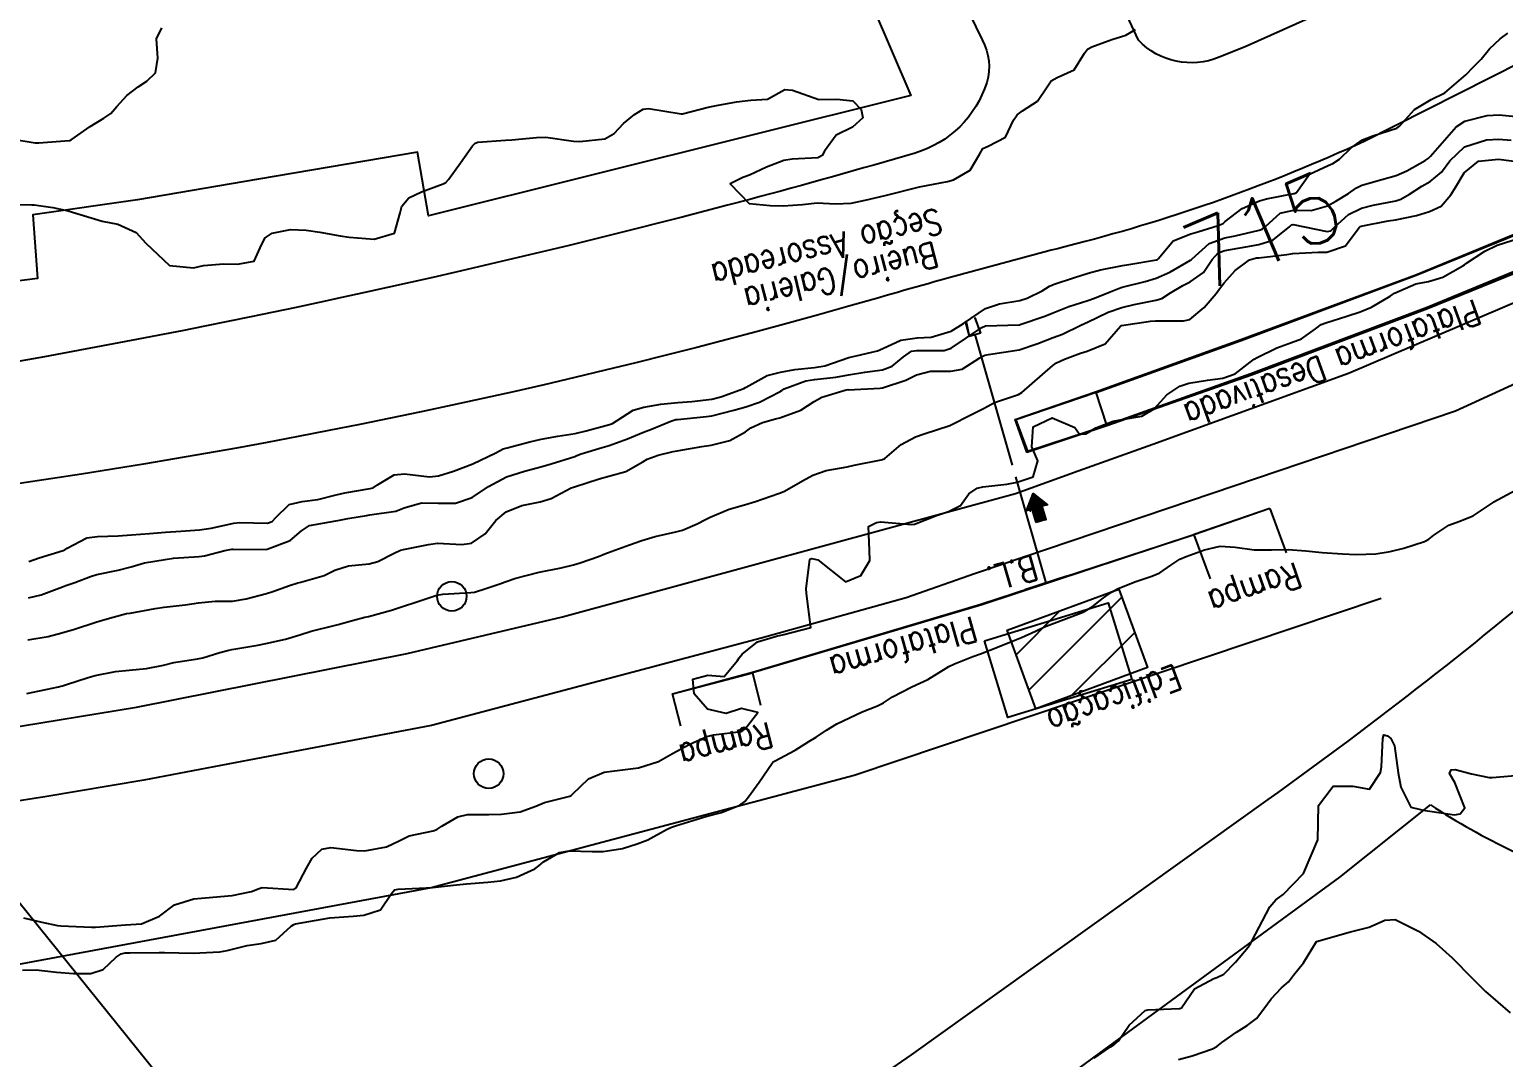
# Model space of a CAD drawing. Header units: metres. Extents: x 286371 to 293043, y 7462578 to 7466404.
# Drawn here: x 290929.4 to 291016, y 7463394.4 to 7463454.8 of the extents above; entities that cross this region are included whole.
import ezdxf
from ezdxf.enums import TextEntityAlignment as Align

# ---------------------------------------------------------------- set-up
doc = ezdxf.new("R2010")
doc.units = ezdxf.units.M
doc.header["$MEASUREMENT"] = 0
doc.linetypes.add('CONTINUO', pattern=[0])
doc.linetypes.add('TRACEJADO', pattern=[8.7, 8, -0.7])
doc.layers.get('0').update_dxf_attribs({"color": 255})
for name, color, linetype in [('B.L.', 45, 'CONTINUO'), ('BUEIRO', 151, 'Continuous'), ('Cotas', 45, 'Continuous'), ('Curvas de Nivel 1m', 11, 'Continuous'), ('Curvas de Nivel 5m', 15, 'Continuous'), ('Divisas', 45, 'Continuous'), ('EDIFICAÇÃO', 30, 'Continuous'), ('Edificações', 30, 'Continuous'), ('H_EDIFICAÇÃO', 30, 'Continuous'), ('Linha Férrea', 20, 'Continuous'), ('PLATAFORMA', 45, 'Continuous'), ('Postes', 20, 'Continuous'), ('RAMPA', 45, 'CONTINUO'), ('TEXTO', 45, 'Continuous'), ('Vias primárias', 230, 'Continuous')]:
    doc.layers.add(name, color=color, linetype=linetype)
doc.styles.add('ROMANS', font='romans', dxfattribs={"height": 0.2})
doc.styles.add('SIMPLEX', font='simplex', dxfattribs={"height": 0.2})
doc.styles.get("Standard").update_dxf_attribs({"font": 'txt.shx'})
doc.styles.add('Style-STANDARD', font='STANDARD.shx')

# ---------------------------------------------------------------- blocks, each defined once
blk = doc.blocks.new('1E71AAAD6DB34D9118CF5C')
at = {"color": 132, "linetype": 'CONTINUO', "flags": 128}
for points in [[(-2.493, 0.335), (2.952, 5.781)], [(-3.253, 2.403), (-0.658, 4.998)], [(0, 0), (3.713, 3.713)]]:
    blk.add_lwpolyline(points, dxfattribs=at)
blk = doc.blocks.new('SIMB_PONTO')
at = {"color": 0}
blk.add_point((0, 0), dxfattribs=at)
for tag in ['desc:', 'cota:', 'pto:']:
    blk.add_attdef(tag, (0, 0), '', height=1)

msp = doc.modelspace()

# ---------------------------------------------------------------- hatches: boundary and pattern name
at = {"layer": 'TEXTO'}
msp.add_hatch(color=256, dxfattribs=at).paths.add_polyline_path([(290988.512, 7463425.881), (290988.288, 7463426.661), (290987.958, 7463426.567), (290988.334, 7463427.576), (290989.187, 7463426.918), (290988.857, 7463426.824), (290989.08, 7463426.043)])

# ---------------------------------------------------------------- linework, layer by layer
at = {"layer": 'B.L.', "linetype": 'CONTINUO'}
msp.add_polyline3d([(290987.853, 7463421.94, 718.151), (290990.32, 7463422.731, 718.172)], dxfattribs=at)
at = {"layer": 'BUEIRO', "linetype": 'TRACEJADO', "flags": 128}
msp.add_lwpolyline([(290984.906, 7463436.925), (290989.087, 7463422.336)], dxfattribs=at)
at = {"layer": 'BUEIRO', "linetype": 'CONTINUO'}
for points in [[(290984.352, 7463437.686, 714.895), (290984.576, 7463436.828, 715.243), (290985.236, 7463437.023, 715.178), (290984.949, 7463437.853, 715.145)], [(290984.352, 7463437.686, 714.895), (290984.393, 7463437.674, 714.197), (290984.576, 7463436.828, 715.243)], [(290984.949, 7463437.853, 715.145), (290984.908, 7463437.875, 714.175), (290985.236, 7463437.023, 715.178)]]:
    msp.add_polyline3d(points, dxfattribs=at)
at = {"layer": 'Curvas de Nivel 1m', "flags": 128}
for points, elevation in [([(290928.257, 7463448.416), (290929.691, 7463448.19), (290929.899, 7463448.183), (290931.693, 7463448.323), (290931.729, 7463448.329), (290931.809, 7463448.363), (290932.916, 7463449.136), (290933.714, 7463449.634), (290934.137, 7463449.909), (290934.487, 7463450.323), (290935.076, 7463450.972), (290935.742, 7463451.477), (290936.24, 7463451.803), (290936.76, 7463452.289), (290936.899, 7463453.155), (290936.827, 7463454.289), (290937.138, 7463454.94)], 712), ([(290927.636, 7463444.581), (290929.487, 7463444.546), (290929.636, 7463444.533), (290930.717, 7463444.378), (290931.631, 7463444.187), (290931.886, 7463444.105), (290933.623, 7463443.577), (290934.537, 7463443.404), (290935.613, 7463442.911), (290936.197, 7463442.296), (290937.585, 7463440.984), (290938.988, 7463440.848), (290939.585, 7463440.973), (290940.749, 7463441.065), (290941.587, 7463441.055), (290942.554, 7463441.236), (290942.988, 7463442.194), (290943.201, 7463442.6), (290943.614, 7463442.876), (290944.701, 7463443.085), (290945.617, 7463443.047), (290946.414, 7463442.937), (290947.613, 7463442.718), (290948.138, 7463442.64), (290949.611, 7463442.523), (290950.799, 7463442.884), (290951.144, 7463444.062), (290951.231, 7463444.47), (290951.648, 7463444.955), (290952.388, 7463445.308), (290953.66, 7463445.773), (290953.827, 7463445.857), (290953.984, 7463446.02), (290954.679, 7463447.009), (290955.391, 7463447.999), (290955.537, 7463448.156), (290955.697, 7463448.219), (290957.333, 7463448.337), (290957.7, 7463448.357), (290959.145, 7463448.501), (290959.703, 7463448.518), (290961.321, 7463448.289), (290961.699, 7463448.254), (290963.163, 7463448.422), (290963.707, 7463448.737), (290964.271, 7463449.311), (290964.913, 7463449.857), (290965.415, 7463450.163), (290965.729, 7463450.198), (290967.65, 7463449.89), (290967.725, 7463449.896), (290969.243, 7463450.28), (290969.733, 7463450.371), (290970.907, 7463450.596), (290971.738, 7463450.691), (290972.726, 7463450.752), (290973.748, 7463451.321), (290974.193, 7463451.273), (290975.74, 7463450.735), (290976.809, 7463450.742), (290977.739, 7463450.648), (290978.222, 7463450.145), (290978.329, 7463449.652), (290977.716, 7463449.106), (290976.762, 7463448.625), (290976.082, 7463447.689), (290975.945, 7463447.434), (290975.688, 7463447.308), (290974.183, 7463447.221), (290973.685, 7463447.142), (290972.661, 7463446.758), (290971.672, 7463446.291), (290971.282, 7463446.149), (290970.526, 7463445.772), (290971.647, 7463444.622), (290972.877, 7463444.498), (290973.639, 7463444.485), (290974.785, 7463444.563), (290975.643, 7463444.649), (290976.725, 7463444.595), (290977.639, 7463444.634), (290978.476, 7463444.817), (290979.646, 7463445.086), (290981.654, 7463445.594), (290983.311, 7463445.918), (290983.661, 7463446.012), (290984.644, 7463446.575), (290985.201, 7463447.542), (290985.386, 7463447.842), (290985.691, 7463447.989), (290986.711, 7463448.508), (290987.188, 7463449.512), (290987.39, 7463449.838), (290987.723, 7463450.069), (290988.594, 7463450.629), (290989.168, 7463451.483), (290989.406, 7463451.824), (290989.752, 7463452.032), (290990.743, 7463452.476), (290991.351, 7463453.451), (290991.534, 7463453.693), (290991.782, 7463453.833), (290992.957, 7463454.261), (290993.79, 7463454.507), (290994.35, 7463454.852)], 713), ([(290929.322, 7463423.584), (290929.912, 7463423.799), (290931.332, 7463424.221), (290931.432, 7463424.264), (290931.576, 7463424.361), (290932.72, 7463424.967), (290933.345, 7463425.041), (290934.572, 7463425.09), (290935.347, 7463425.15), (290936.415, 7463425.221), (290937.349, 7463425.301), (290938.249, 7463425.358), (290939.348, 7463425.438), (290940.039, 7463425.546), (290941.356, 7463425.834), (290941.701, 7463425.865), (290943.349, 7463425.839), (290943.608, 7463425.923), (290943.834, 7463426.177), (290944.605, 7463426.93), (290945.373, 7463427.112), (290946.299, 7463427.217), (290947.375, 7463427.499), (290947.879, 7463427.615), (290949.381, 7463427.869), (290949.554, 7463427.919), (290949.804, 7463428.088), (290950.793, 7463428.673), (290951.394, 7463428.731), (290952.868, 7463428.566), (290953.393, 7463428.61), (290954.271, 7463428.891), (290955.404, 7463429.318), (290956.76, 7463429.974), (290957.191, 7463430.194), (290957.419, 7463430.265), (290958.763, 7463430.605), (290959.427, 7463430.767), (290960.398, 7463430.952), (290961.432, 7463431.11), (290962.078, 7463431.251), (290963.44, 7463431.631), (290963.619, 7463431.694), (290963.896, 7463431.868), (290964.84, 7463432.467), (290965.456, 7463432.655), (290966.467, 7463432.821), (290967.461, 7463432.916), (290968.286, 7463432.978), (290969.464, 7463433.127), (290969.99, 7463433.253), (290971.334, 7463433.757), (290971.428, 7463433.801), (290971.475, 7463433.833), (290972.716, 7463434.505), (290973.489, 7463434.715), (290974.335, 7463434.869), (290975.493, 7463434.985), (290976.099, 7463435.081), (290977.503, 7463435.565), (290977.582, 7463435.584), (290977.947, 7463435.658), (290979.19, 7463435.958), (290979.511, 7463436.097), (290980.556, 7463436.582), (290981.521, 7463436.724), (290982.344, 7463436.77), (290983.527, 7463437.109), (290984.248, 7463437.56), (290985.548, 7463438.452), (290986.355, 7463438.719), (290987.555, 7463438.921), (290987.997, 7463439.058), (290988.867, 7463439.485), (290989.292, 7463439.755), (290989.57, 7463439.885), (290990.771, 7463440.262), (290991.58, 7463440.52), (290992.291, 7463440.726), (290993.587, 7463440.966), (290993.972, 7463441.025), (290995.593, 7463441.315), (290995.645, 7463441.332), (290995.699, 7463441.383), (290996.56, 7463442.42), (290997.616, 7463442.841), (290998.008, 7463442.959), (290999.211, 7463443.331), (290999.513, 7463443.439), (290999.628, 7463443.559), (291000.621, 7463444.328), (291001.646, 7463444.769), (291002.048, 7463444.889), (291003.653, 7463445.199), (291003.707, 7463445.21), (291003.818, 7463445.262), (291004.579, 7463446.343), (291005.678, 7463446.845), (291005.947, 7463446.963), (291006.346, 7463447.225), (291007.025, 7463447.883), (291007.701, 7463448.365), (291008.301, 7463448.6), (291009.712, 7463449.055), (291009.788, 7463449.098), (291009.867, 7463449.172), (291010.742, 7463450.146), (291011.738, 7463450.725), (291012.533, 7463451.129), (291013.76, 7463452.185), (291014.224, 7463452.641), (291014.667, 7463453.091), (291015.166, 7463453.701), (291015.792, 7463454.288), (291016.241, 7463454.624)], 714), ([(290929.246, 7463418.988), (290930.444, 7463419.183), (290931.254, 7463419.383), (290932.004, 7463419.608), (290933.259, 7463420.014), (290933.504, 7463420.087), (290934.278, 7463420.319), (290935.059, 7463420.517), (290935.269, 7463420.555), (290936.743, 7463420.814), (290937.273, 7463420.889), (290938.498, 7463421.034), (290939.278, 7463421.161), (290940.268, 7463421.241), (290941.28, 7463421.259), (290942.096, 7463421.388), (290943.287, 7463421.701), (290943.65, 7463421.817), (290944.637, 7463422.164), (290945.131, 7463422.323), (290945.297, 7463422.368), (290946.673, 7463422.764), (290947.308, 7463423.071), (290948.092, 7463423.333), (290949.314, 7463423.441), (290949.823, 7463423.58), (290950.78, 7463424.073), (290951.151, 7463424.242), (290951.327, 7463424.284), (290952.796, 7463424.578), (290953.333, 7463424.652), (290954.762, 7463424.583), (290955.334, 7463424.654), (290956.129, 7463425.206), (290956.758, 7463425.983), (290957.362, 7463426.503), (290958.281, 7463426.87), (290959.371, 7463427.095), (290960.013, 7463427.286), (290961.194, 7463427.907), (290961.331, 7463427.959), (290961.385, 7463427.973), (290962.831, 7463428.444), (290963.395, 7463428.594), (290964.391, 7463428.868), (290965.408, 7463429.444), (290965.652, 7463429.599), (290966.299, 7463429.831), (290967.188, 7463430.047), (290967.418, 7463430.092), (290968.875, 7463430.34), (290969.424, 7463430.418), (290970.509, 7463430.687), (290971.436, 7463431.206), (290971.754, 7463431.435), (290972.428, 7463431.74), (290973.206, 7463431.97), (290973.449, 7463432.03), (290974.68, 7463432.481), (290975.463, 7463432.986), (290975.915, 7463433.24), (290977.354, 7463433.666), (290977.459, 7463433.68), (290977.474, 7463433.679), (290979.343, 7463433.77), (290979.476, 7463433.787), (290980.862, 7463434.235), (290981.488, 7463434.546), (290982.316, 7463434.768), (290983.492, 7463434.76), (290984.175, 7463434.883), (290985.214, 7463435.549), (290985.506, 7463435.702), (290985.71, 7463435.743), (290987.512, 7463436.026), (290988.609, 7463436.397), (290989.523, 7463436.736), (290990.055, 7463436.938), (290991.1, 7463437.451), (290991.393, 7463437.589), (290991.537, 7463437.65), (290992.745, 7463438.227), (290993.55, 7463438.508), (290994.276, 7463438.681), (290995.557, 7463438.94), (290995.893, 7463439.045), (290996.42, 7463439.372), (290997.131, 7463439.801), (290997.574, 7463440.014), (290998.359, 7463440.567), (290998.856, 7463441.336), (290999.209, 7463441.721), (290999.602, 7463441.862), (291000.833, 7463442.079), (291001.608, 7463442.206), (291002.433, 7463442.46), (291003.425, 7463443.267), (291003.53, 7463443.361), (291003.626, 7463443.375), (291004.295, 7463443.254), (291005.62, 7463442.977), (291005.831, 7463443.021), (291006.042, 7463443.228), (291006.88, 7463443.971), (291007.641, 7463444.35), (291008.315, 7463444.523), (291009.648, 7463444.771), (291009.955, 7463444.865), (291010.461, 7463445.162), (291011.182, 7463445.631), (291011.665, 7463445.905), (291012.347, 7463446.461), (291012.831, 7463447.127), (291013.697, 7463447.952), (291014.981, 7463448.367), (291015.704, 7463448.406), (291016.426, 7463448.341)], 716), ([(290929.196, 7463415.834), (290931.054, 7463416.22), (290931.202, 7463416.253), (290931.289, 7463416.277), (290931.524, 7463416.36), (290932.793, 7463416.758), (290933.212, 7463416.874), (290934.411, 7463417.122), (290935.217, 7463417.198), (290936.223, 7463417.285), (290937.222, 7463417.498), (290937.845, 7463417.645), (290939.228, 7463417.861), (290939.545, 7463417.924), (290940.539, 7463418.225), (290941.078, 7463418.375), (290941.237, 7463418.407), (290942.772, 7463418.661), (290943.243, 7463418.755), (290944.391, 7463419.023), (290945.251, 7463419.277), (290945.916, 7463419.482), (290947.26, 7463419.829), (290947.499, 7463419.883), (290948.336, 7463420.108), (290949.06, 7463420.305), (290949.268, 7463420.357), (290950.619, 7463420.729), (290951.277, 7463420.936), (290952.113, 7463421.221), (290953.288, 7463421.605), (290953.647, 7463421.67), (290955.29, 7463421.757), (290955.504, 7463421.788), (290956.173, 7463421.991), (290957.002, 7463422.276), (290957.3, 7463422.384), (290957.941, 7463422.599), (290959.309, 7463422.956), (290960.604, 7463423.209), (290961.316, 7463423.381), (290961.709, 7463423.508), (290962.801, 7463423.882), (290963.173, 7463424.03), (290963.327, 7463424.088), (290964.623, 7463424.567), (290965.339, 7463424.82), (290966.118, 7463425.057), (290967.347, 7463425.325), (290967.732, 7463425.425), (290968.599, 7463425.796), (290969.09, 7463426.056), (290969.36, 7463426.19), (290970.483, 7463426.652), (290971.371, 7463426.917), (290972.017, 7463427.103), (290973.382, 7463427.583), (290973.486, 7463427.62), (290973.723, 7463427.719), (290974.775, 7463428.322), (290975.399, 7463428.661), (290976.166, 7463428.92), (290977.406, 7463429.148), (290977.827, 7463429.239), (290979.413, 7463429.552), (290979.48, 7463429.567), (290979.613, 7463429.631), (290980.586, 7463430.457), (290981.434, 7463430.904), (290981.94, 7463431.093), (290983.444, 7463431.574), (290984.763, 7463432.246), (290985.46, 7463432.601), (290986.076, 7463432.924), (290987.472, 7463433.393), (290987.683, 7463433.51), (290989.498, 7463435.103), (290989.719, 7463435.253), (290990.182, 7463435.464), (290991.127, 7463435.833), (290991.512, 7463435.941), (290992.568, 7463436.379), (290993.466, 7463437.415), (290993.505, 7463437.445), (290993.535, 7463437.453), (290995.229, 7463437.699), (290995.539, 7463437.718), (290997.184, 7463437.715), (290997.541, 7463437.804), (290998.391, 7463438.502), (290999.094, 7463439.331), (290999.3, 7463439.597), (290999.574, 7463439.961), (291000.216, 7463440.684), (291001.048, 7463441.303), (291001.475, 7463441.417), (291001.596, 7463441.431), (291003.25, 7463441.619), (291003.6, 7463441.683), (291005.081, 7463441.763), (291005.602, 7463441.76), (291006.692, 7463442.134), (291007.506, 7463443.206), (291007.562, 7463443.268), (291007.625, 7463443.295), (291009.21, 7463443.601), (291009.631, 7463443.662), (291010.874, 7463443.917), (291011.639, 7463444.154), (291012.312, 7463444.467), (291012.883, 7463445.126), (291013.178, 7463445.604), (291013.674, 7463446.426), (291014.511, 7463447.098), (291015.686, 7463447.226), (291017.055, 7463447.054)], 717), ([(290928.998, 7463402.647), (290930.081, 7463402.388), (290930.991, 7463402.194), (290931.196, 7463402.166), (290932.99, 7463402.086), (290933.23, 7463402.101), (290934.993, 7463402.239), (290935.93, 7463402.296), (290937.001, 7463402.733), (290937.867, 7463403.405), (290939.017, 7463403.76), (290939.453, 7463403.802), (290941.02, 7463403.936), (290941.267, 7463403.964), (290942.403, 7463404.194), (290942.85, 7463404.364), (290943.028, 7463404.429), (290944.881, 7463404.301), (290945.028, 7463404.41), (290945.624, 7463405.567), (290945.963, 7463406.141), (290946.526, 7463406.669), (290947.064, 7463406.784), (290948.562, 7463406.602), (290949.061, 7463406.577), (290950.336, 7463406.805), (290951.071, 7463407.172), (290951.667, 7463407.464), (290953.08, 7463407.753), (290953.285, 7463407.828), (290953.593, 7463408.027), (290954.532, 7463408.574), (290955.095, 7463408.724), (290956.357, 7463408.724), (290957.095, 7463408.733), (290958.181, 7463408.875), (290959.103, 7463409.198), (290959.63, 7463409.413), (290961.112, 7463409.796), (290961.195, 7463409.831), (290961.27, 7463409.912), (290962.207, 7463410.819), (290963.134, 7463411.196), (290963.74, 7463411.271), (290965.138, 7463411.455), (290966.311, 7463411.831), (290967.151, 7463412.296), (290968.124, 7463412.835), (290969.167, 7463413.292), (290969.556, 7463413.39), (290971.172, 7463413.594), (290971.283, 7463413.642), (290971.421, 7463413.751), (290972.153, 7463414.704), (290971.192, 7463414.946), (290970.306, 7463414.649), (290969.191, 7463414.912), (290968.408, 7463415.796), (290968.343, 7463416.672), (290969.221, 7463416.902), (290970.173, 7463416.817), (290970.971, 7463417.758), (290971.069, 7463417.924), (290971.24, 7463418.142), (290972.131, 7463418.862), (290973.256, 7463419.185), (290973.683, 7463419.293), (290975.264, 7463419.694), (290975.019, 7463421.699), (290975.008, 7463421.989), (290975.217, 7463423.696), (290975.28, 7463423.74), (290975.325, 7463423.75), (290975.686, 7463423.689), (290977.305, 7463422.381), (290978.21, 7463422.752), (290978.74, 7463423.643), (290978.72, 7463424.257), (290978.667, 7463425.645), (290979.123, 7463425.873), (290979.358, 7463425.909), (290981.199, 7463425.764), (290981.357, 7463425.778), (290982.666, 7463426.284), (290983.368, 7463426.515), (290984.073, 7463426.864), (290984.551, 7463427.557), (290985.054, 7463427.885), (290985.39, 7463427.962), (290986.791, 7463428.125), (290987.395, 7463428.24), (290988.335, 7463428.566), (290988.618, 7463429.496), (290988.257, 7463430.328), (290988.337, 7463431.497), (290989.452, 7463432.031), (290990.788, 7463431.454), (290991.054, 7463431.067), (290991.439, 7463431.079), (290991.666, 7463431.216), (290992.026, 7463431.436), (290993.04, 7463431.831), (290993.451, 7463431.906), (290994.725, 7463432.125), (290995.461, 7463432.548), (290995.853, 7463432.993), (290996.199, 7463433.374), (290996.96, 7463433.884), (290997.485, 7463434.067), (290998.589, 7463434.237), (290999.489, 7463434.353), (291000.206, 7463434.601), (291001.103, 7463435.3), (291001.333, 7463435.47), (291001.508, 7463435.569), (291002.658, 7463436.137), (291003.522, 7463436.459), (291004.109, 7463436.672), (291004.924, 7463437.244), (291005.272, 7463437.504), (291005.54, 7463437.615), (291006.767, 7463437.995), (291007.55, 7463438.256), (291008.218, 7463438.53), (291009.317, 7463439.178), (291009.463, 7463439.278), (291009.567, 7463439.349), (291010.831, 7463439.899), (291011.577, 7463440.034), (291012.418, 7463440.295), (291013.592, 7463440.965), (291013.682, 7463441.024), (291013.808, 7463441.111), (291014.883, 7463441.817), (291015.61, 7463442.175), (291017.276, 7463442.708)], 718), ([(290928.951, 7463399.564), (290929.75, 7463399.595), (290930.95, 7463399.448), (290931.93, 7463399.379), (290932.949, 7463399.371), (290933.686, 7463399.601), (290934.449, 7463400.322), (290934.75, 7463400.535), (290934.968, 7463400.58), (290935.243, 7463400.584), (290936.969, 7463400.596), (290937.291, 7463400.6), (290938.969, 7463400.568), (290940.548, 7463400.644), (290940.972, 7463400.724), (290942.153, 7463401.021), (290942.978, 7463401.125), (290943.83, 7463401.323), (290944.731, 7463402.158), (290944.895, 7463402.256), (290944.996, 7463402.281), (290946.558, 7463402.574), (290947.002, 7463402.639), (290948.367, 7463402.74), (290949.004, 7463402.79), (290949.973, 7463403.117), (290950.635, 7463404.07), (290950.813, 7463404.282), (290951.028, 7463404.336), (290952.673, 7463404.396), (290953.03, 7463404.424), (290954.457, 7463404.589), (290955.034, 7463404.638), (290956.291, 7463404.73), (290957.037, 7463404.811), (290957.97, 7463405.03), (290959.048, 7463405.523), (290959.292, 7463405.699), (290959.561, 7463405.937), (290960.5, 7463406.485), (290961.064, 7463406.588), (290962.419, 7463406.539), (290963.064, 7463406.54), (290964.214, 7463406.72), (290965.071, 7463406.982), (290965.687, 7463407.23), (290966.793, 7463407.829), (290967.086, 7463407.967), (290967.316, 7463408.048), (290969.096, 7463408.592), (290970.028, 7463408.838), (290971.104, 7463409.264), (290971.389, 7463409.47), (290971.616, 7463409.747), (290972.242, 7463410.618), (290972.994, 7463411.727), (290973.065, 7463411.806), (290973.146, 7463411.853), (290974.362, 7463412.5), (290975.164, 7463412.998), (290975.593, 7463413.26), (290976.186, 7463413.679), (290976.809, 7463414.041), (290977.182, 7463414.216), (290978.281, 7463414.738), (290979.196, 7463415.092), (290979.548, 7463415.278), (290980.071, 7463415.621), (290981.213, 7463416.211), (290982.153, 7463416.653), (290983.229, 7463417.312), (290983.393, 7463417.41), (290983.716, 7463417.567), (290984.793, 7463417.999), (290985.243, 7463418.159), (290986.235, 7463418.539), (290987.253, 7463418.961), (290987.645, 7463419.12), (290988.474, 7463419.496), (290989.013, 7463419.743), (290989.269, 7463419.846), (290990.451, 7463420.286), (290991.277, 7463420.612), (290991.804, 7463420.926), (290992.472, 7463421.437), (290992.94, 7463421.78), (290993.295, 7463421.974), (290994.324, 7463422.379), (290995.311, 7463422.711), (290995.779, 7463422.914), (290996.435, 7463423.368), (290996.968, 7463423.713), (290997.324, 7463423.872), (290998.401, 7463424.27), (290999.337, 7463424.484), (291000.219, 7463424.429), (291001.329, 7463424.276), (291002.339, 7463424.269), (291003.329, 7463424.284), (291004.359, 7463424.218), (291005.327, 7463424.119), (291006.514, 7463424.029), (291007.326, 7463424), (291008.474, 7463424.04), (291009.329, 7463424.167), (291010.125, 7463424.37), (291011.338, 7463424.766), (291011.588, 7463424.893), (291011.882, 7463425.136), (291012.763, 7463425.713), (291013.356, 7463425.937), (291014.202, 7463426.261), (291015.374, 7463427.053), (291015.39, 7463427.068), (291015.416, 7463427.084), (291016.682, 7463427.767)], 719), ([(290996.878, 7463394.325), (290997.692, 7463394.542), (290998.888, 7463394.948), (290999.13, 7463395.091), (290999.435, 7463395.326), (291000.287, 7463395.93), (291000.909, 7463396.325), (291001.475, 7463396.737), (291001.891, 7463397.29), (291002.328, 7463397.889), (291002.943, 7463398.526), (291003.337, 7463398.88), (291003.647, 7463399.264), (291004.219, 7463400.002), (291004.984, 7463401.244), (291006.993, 7463401.82), (291008.097, 7463402.088), (291009.004, 7463402.499), (291009.618, 7463402.552), (291010.995, 7463401.853), (291012.019, 7463401.129), (291012.968, 7463400.296), (291014.131, 7463399.097), (291014.932, 7463398.314), (291016.372, 7463397.063)], 721)]:
    msp.add_lwpolyline(points, dxfattribs=dict(at, elevation=elevation))
at = {"layer": 'Curvas de Nivel 5m', "flags": 128}
for points, elevation in [([(290929.29, 7463421.439), (290930.045, 7463421.631), (290931.3, 7463422.095), (290931.493, 7463422.168), (290932.021, 7463422.354), (290932.948, 7463422.702), (290933.311, 7463422.824), (290934.561, 7463423.07), (290935.319, 7463423.268), (290936.109, 7463423.501), (290937.323, 7463423.706), (290937.821, 7463423.77), (290939.318, 7463423.871), (290939.648, 7463423.911), (290940.831, 7463424.222), (290941.237, 7463424.305), (290941.326, 7463424.313), (290943.217, 7463424.295), (290943.326, 7463424.304), (290944.681, 7463424.817), (290945.342, 7463425.379), (290945.803, 7463425.692), (290947.352, 7463425.97), (290947.481, 7463425.994), (290948.068, 7463426.114), (290949.16, 7463426.294), (290949.357, 7463426.319), (290950.883, 7463426.549), (290951.364, 7463426.73), (290952.386, 7463427.032), (290953.369, 7463427.001), (290954.387, 7463427.001), (290955.374, 7463427.346), (290956.324, 7463427.986), (290957.393, 7463428.566), (290958.45, 7463428.897), (290959.402, 7463429.145), (290960.007, 7463429.323), (290961.412, 7463429.76), (290961.515, 7463429.801), (290961.78, 7463429.899), (290963.013, 7463430.287), (290963.422, 7463430.407), (290964.504, 7463430.783), (290965.434, 7463431.174), (290965.909, 7463431.365), (290967.038, 7463431.821), (290967.341, 7463431.921), (290967.446, 7463431.933), (290969.143, 7463432.094), (290969.449, 7463432.143), (290970.752, 7463432.468), (290971.458, 7463432.661), (290972.261, 7463432.944), (290973.472, 7463433.581), (290973.56, 7463433.636), (290973.715, 7463433.721), (290974.984, 7463434.2), (290975.483, 7463434.278), (290976.743, 7463434.418), (290977.487, 7463434.555), (290978.438, 7463434.702), (290979.492, 7463434.853), (290980.054, 7463435.068), (290980.714, 7463435.616), (290981.184, 7463435.935), (290981.51, 7463435.99), (290983.101, 7463435.989), (290983.512, 7463436.114), (290985.324, 7463437.332), (290985.532, 7463437.428), (290987.515, 7463437.486), (290987.534, 7463437.49), (290987.574, 7463437.504), (290989.024, 7463438), (290989.545, 7463438.211), (290990.445, 7463438.567), (290991.556, 7463438.909), (290991.949, 7463439.047), (290992.866, 7463439.425), (290993.355, 7463439.63), (290993.568, 7463439.698), (290994.931, 7463440.037), (290995.577, 7463440.227), (290996.375, 7463440.58), (290997.593, 7463441.286), (290997.631, 7463441.317), (290997.662, 7463441.353), (290998.68, 7463442.266), (290999.613, 7463442.607), (291000.207, 7463442.723), (291001.62, 7463443.046), (291001.802, 7463443.111), (291002.011, 7463443.289), (291002.865, 7463444.047), (291003.638, 7463444.223), (291004.676, 7463444.211), (291005.643, 7463444.473), (291006.121, 7463444.753), (291006.875, 7463445.216), (291007.337, 7463445.531), (291007.661, 7463445.694), (291008.828, 7463446.026), (291009.67, 7463446.256), (291010.304, 7463446.535), (291011.386, 7463447.149), (291011.564, 7463447.268), (291011.688, 7463447.398), (291013.209, 7463449.115), (291013.719, 7463449.459), (291015.024, 7463449.785), (291015.725, 7463449.831), (291017.094, 7463449.683)], 715), ([(290991.917, 7463394.4), (290992.889, 7463395.063), (290993.104, 7463395.208), (290993.35, 7463395.418), (290993.974, 7463396.342), (290994.921, 7463397.202), (290995.081, 7463397.232), (290996.923, 7463397.315), (290996.968, 7463397.319), (290997.063, 7463397.362), (290997.823, 7463398.469), (290998.95, 7463399.068), (290999.144, 7463399.138), (290999.555, 7463399.325), (291000.235, 7463400.046), (291000.978, 7463400.923), (291001.13, 7463401.154), (291001.219, 7463401.301), (291001.825, 7463402.468), (291002.246, 7463403.286), (291002.604, 7463403.697), (291003.025, 7463404.006), (291004.234, 7463405.251), (291005.074, 7463407.234), (291005.104, 7463409.234), (291005.972, 7463410.371), (291007.122, 7463410.371), (291008.101, 7463410.208), (291008.754, 7463411.18), (291008.809, 7463411.51), (291008.894, 7463413.178), (291008.953, 7463413.392), (291009.166, 7463413.337), (291009.369, 7463413.171), (291009.57, 7463412.756), (291009.785, 7463411.165), (291009.955, 7463410.329), (291010.533, 7463409.153), (291011.102, 7463409.004), (291011.266, 7463408.978), (291013.098, 7463408.697), (291013.445, 7463408.763), (291013.708, 7463409.105), (291013.126, 7463410.595), (291012.809, 7463411.119), (291012.911, 7463411.345), (291013.138, 7463411.351), (291014.097, 7463411.1), (291015.131, 7463410.881), (291015.325, 7463410.888), (291017.134, 7463411.054)], 720)]:
    msp.add_lwpolyline(points, dxfattribs=dict(at, elevation=elevation))
at = {"layer": 'Divisas'}
msp.add_lwpolyline([(291008.792, 7463421.414), (290977.812, 7463411), (290952.953, 7463404.405), (290926.478, 7463399.486), (290897.182, 7463395.532), (290881.957, 7463394.804), (290854.758, 7463394.936), (290838.872, 7463395.344), (290829.341, 7463396.209), (290806.878, 7463399.072), (290792.648, 7463401.486), (290769.585, 7463405.947), (290754.691, 7463408.754), (290736.153, 7463412.421), (290732.754, 7463414.085), (290727.348, 7463405.616)], dxfattribs=at)
at = {"layer": 'EDIFICAÇÃO', "linetype": 'CONTINUO'}
msp.add_polyline3d([(290988.505, 7463414.931, 719.441), (290986.808, 7463419.547, 718.629), (290993.369, 7463421.96, 718.775), (290995.066, 7463417.344, 718.775)], close=True, dxfattribs=at)
at = {"layer": 'Edificações'}
msp.add_lwpolyline([(290926.533, 7463490.393), (290930.291, 7463478.199), (290934.61, 7463479.53), (290936.624, 7463480.151), (290937.446, 7463480.407), (290938.116, 7463476.608), (290939.102, 7463469.444), (290947.475, 7463473.426), (290949.129, 7463463.916), (290958.565, 7463468.047), (290955.925, 7463474.078), (290968.445, 7463480.49), (290971.02, 7463474.662), (290973.221, 7463475.583), (290979.122, 7463462.718), (290976.607, 7463461.564), (290981.147, 7463450.968), (290952.797, 7463443.888), (290952.159, 7463447.633), (290942.821, 7463446.041), (290935.696, 7463444.827), (290929.555, 7463443.953), (290929.814, 7463440.21), (290923.677, 7463439.435)], dxfattribs=at)
msp.add_lwpolyline([(290985.473, 7463418.92), (290992.751, 7463421.15), (290994.133, 7463416.639), (290986.855, 7463414.409)], close=True, dxfattribs=at)
at = {"layer": 'Linha Férrea'}
for points in [[(290919.842, 7463412.441), (290935.648, 7463415.014), (290951.543, 7463418.171), (290960.678, 7463420.334), (290987.302, 7463427.574), (290990.984, 7463428.904), (290995.365, 7463430.486), (291006.87, 7463434.64), (291028.827, 7463444.006), (291036.196, 7463447.394), (291049.924, 7463454.063), (291089.874, 7463476.256), (291098.31, 7463480.942), (291105.48, 7463484.925), (291128.205, 7463497.81), (291144.945, 7463508.083), (291149.481, 7463510.645), (291163.129, 7463517.691), (291192.727, 7463534.328)], [(291187.122, 7463526.668), (291150.241, 7463506.394), (291099.437, 7463476.925), (291079.623, 7463465.691), (291075.507, 7463463.285), (291067.956, 7463459.247), (291049.651, 7463449.503), (291038.516, 7463444.032), (291029.243, 7463439.782), (291021.601, 7463436.279), (291018.841, 7463435.014), (291013.164, 7463432.411), (290996.245, 7463426.695), (290984.891, 7463422.859), (290980.875, 7463421.454), (290972.358, 7463419.072), (290964.755, 7463417.058), (290952.974, 7463413.938), (290942.248, 7463411.911), (290936.073, 7463410.73), (290930.251, 7463409.756), (290925.737, 7463409.044)]]:
    msp.add_lwpolyline(points, dxfattribs=at)
at = {"layer": 'PLATAFORMA', "linetype": 'CONTINUO'}
for points in [[(290987.276, 7463431.927, 717.137), (290992.007, 7463433.561, 717.191), (291000.536, 7463436.628, 717.286), (291010.837, 7463440.436, 717.403), (291017.239, 7463443.073, 717.51), (291021.982, 7463444.972, 717.654)], [(290987.974, 7463430.012, 717.773), (290992.674, 7463431.577, 717.886), (291001.166, 7463434.553, 717.985), (291011.515, 7463438.448, 718.106), (291018.069, 7463441.112, 718.182), (291022.747, 7463443.084, 718.108)], [(290992.038, 7463433.512, 718.522), (290987.317, 7463431.9, 717.887), (290988.016, 7463430.065, 717.976), (290992.666, 7463431.59, 718.63)], [(290988.016, 7463430.065, 717.976), (290987.974, 7463430.012, 717.773), (290987.276, 7463431.927, 717.137), (290987.317, 7463431.9, 717.887)], [(290971.839, 7463417.086, 718.033), (290985.269, 7463421.065, 718.18), (290997.8, 7463425.174, 718.303)], [(290997.783, 7463425.15, 718.598), (290985.329, 7463421.033, 718.56), (290971.84, 7463417.045, 718.382)]]:
    msp.add_polyline3d(points, dxfattribs=at)
msp.add_polyline3d([(290992.666, 7463431.59, 718.63), (290992.038, 7463433.512, 718.522), (291000.561, 7463436.564, 718.617), (291010.848, 7463440.409, 718.798), (291017.36, 7463443.046, 718.904), (291018.035, 7463441.209, 718.935), (291011.489, 7463438.51, 718.859), (291001.14, 7463434.606, 718.728)], close=True, dxfattribs=at)
at = {"layer": 'Postes'}
for centre in [(290954.174, 7463421.538), (290956.343, 7463411.113)]:
    msp.add_circle(centre, 0.866, dxfattribs=at)
at = {"layer": 'RAMPA', "linetype": 'CONTINUO'}
for points in [[(291002.256, 7463426.688, 718.29), (290997.783, 7463425.15, 718.598)], [(291002.256, 7463426.688, 718.29), (290997.8, 7463425.174, 718.303), (290997.783, 7463425.15, 718.598)], [(291002.256, 7463426.688, 0), (291003.208, 7463424.099, 0)], [(290997.783, 7463425.15, 0), (290998.735, 7463422.561, 0)], [(290967.151, 7463415.81, 717.915), (290971.839, 7463417.086, 718.033), (290971.84, 7463417.045, 718.382)], [(290967.631, 7463413.904, 717.871), (290967.151, 7463415.81, 717.915), (290971.84, 7463417.045, 718.382)], [(290971.84, 7463417.045, 0), (290972.32, 7463415.139, 0)]]:
    msp.add_polyline3d(points, dxfattribs=at)
at = {"layer": 'TEXTO', "linetype": 'CONTINUO', "flags": 128}
for points in [[(290988.998, 7463426.864), (290988.228, 7463427.291)], [(290989.134, 7463426.903), (290988.264, 7463427.386)], [(290988.865, 7463427.167), (290988.299, 7463427.481)], [(290987.981, 7463426.628), (290988.046, 7463426.592)], [(290988.016, 7463426.723), (290988.182, 7463426.631)], [(290989.011, 7463426.285), (290988.052, 7463426.818)], [(290988.972, 7463426.421), (290988.087, 7463426.912)], [(290988.933, 7463426.557), (290988.122, 7463427.007)], [(290988.894, 7463426.693), (290988.158, 7463427.102)], [(290988.862, 7463426.825), (290988.193, 7463427.197)], [(290989.05, 7463426.149), (290988.319, 7463426.555)], [(290989.05, 7463426.035), (290988.358, 7463426.419)], [(290988.914, 7463425.996), (290988.397, 7463426.283)], [(290988.778, 7463425.957), (290988.436, 7463426.147)], [(290988.642, 7463425.918), (290988.474, 7463426.011)]]:
    msp.add_lwpolyline(points, dxfattribs=at)
at = {"layer": 'TEXTO', "linetype": 'CONTINUO'}
msp.add_polyline3d([(290988.512, 7463425.881, 0), (290988.288, 7463426.661, 0), (290987.958, 7463426.567, 0), (290988.334, 7463427.576, 0), (290989.187, 7463426.918, 0), (290988.857, 7463426.824, 0), (290989.08, 7463426.043, 0)], close=True, dxfattribs=at)
msp.add_polyline3d([(290914.039, 7463421.795, 0), (290980.77, 7463338.965, 0)], dxfattribs=at)
at = {"layer": 'Vias primárias'}
for points in [[(291074.567, 7463481.452), (291037.501, 7463463.292), (291007.791, 7463448.266, -0.04515), (290990.858, 7463442.244, 0.007427), (290979.276, 7463439.085, -0.078284), (290862.477, 7463424.424, -0.038343), (290811.416, 7463429.962, -0.030043), (290739.938, 7463447.814, -0.052909), (290678.786, 7463474.431), (290665.011, 7463482.249), (290648.745, 7463491.741), (290627.347, 7463505.672), (290613.528, 7463514.772), (290591.527, 7463528.254), (290537.156, 7463563.596), (290523.653, 7463572.269), (290511.353, 7463580.287, -0.082592), (290484.378, 7463602.942, -0.037903), (290461.566, 7463634.123), (290442.851, 7463664.249)], [(290989.663, 7463580.313), (291052.573, 7463547.329, -0.16836), (291071.335, 7463527.526), (291077.263, 7463509.33), (291078.432, 7463505.58, -0.264606), (291075.591, 7463492.566, -0.070668), (291070.284, 7463488.323), (291008.427, 7463457.254), (291000.796, 7463453.83), (290999.265, 7463453.208, -0.306088), (290994.522, 7463454.209), (290983.783, 7463477.35), (290960.212, 7463529.015), (290959.292, 7463530.903, -0.262322), (290959.505, 7463534.479, 0.013067), (290977.794, 7463565.71, 0.051863), (290978.879, 7463568.403, -0.025138), (290981.971, 7463577.435, -0.511516), (290989.663, 7463580.313, -0.342025)], [(291011.691, 7463409.28, 0.062368), (291021.673, 7463404.467, 0.193454), (291038.687, 7463407.33), (291041.127, 7463408.674), (291047.047, 7463412.051, 0.087498), (291049.353, 7463414.383, 0.050676), (291052.973, 7463420.95, -0.11221), (291054.31, 7463422.798, -0.071301), (291062.92, 7463428.425), (291091.892, 7463441.939), (291114.181, 7463453.909), (291154.135, 7463477.035), (291171.209, 7463486.082, -0.014279), (291203.672, 7463499.662)], [(290920.781, 7463362.971), (290930.187, 7463366.611), (290948.541, 7463375.082), (290973.872, 7463389.548), (290981.196, 7463394.594), (291002.152, 7463409.592, 0.021055), (291020.469, 7463423.906, -0.025305), (291031.322, 7463429.8), (291041.066, 7463434.82), (291067.504, 7463447.783), (291088.938, 7463458.735)], [(290754.547, 7463279.029), (290753.669, 7463279.794, -0.53037), (290754.479, 7463286.414), (290791.233, 7463297.652, 0.076212), (290803.763, 7463303.687, 0.014657), (290825.005, 7463319.185, -0.064463), (290838.173, 7463326.916, -0.021825), (290868.944, 7463338.445, 0.011488), (290884.405, 7463343.876, -0.019232), (290893.353, 7463346.864, 0.027758), (290911.861, 7463353.398, -0.026915), (290926.351, 7463358.541), (290936.015, 7463362.062), (290946.828, 7463367.54), (290959.529, 7463374.202), (290965.259, 7463377.412), (290974.045, 7463382.423), (290978.578, 7463385.357), (290984.376, 7463389.046), (290986.875, 7463390.756), (291006.368, 7463405.023), (291011.691, 7463409.28)]]:
    msp.add_lwpolyline(points, format="xyb", dxfattribs=at)
msp.add_lwpolyline([(290738.486, 7463455.901, -0.435094), (290733.176, 7463468.418), (290734.315, 7463473.572), (290738.087, 7463487.374), (290745.242, 7463515.04, -0.438608), (290754.86, 7463521.122), (290777.819, 7463515.317, 0.051421), (290867.795, 7463502.187, 0.016376), (290884.722, 7463502.028, 0.129282), (290934.917, 7463516.488, 0.009483), (290944.594, 7463522.509, 0.002339), (290946.945, 7463524.05, -0.265504), (290950.356, 7463524.275, -0.095029), (290952.777, 7463521.042), (290985.337, 7463454.228, -0.208268), (290985.609, 7463451.73, -0.250448), (290981.403, 7463447.586, -0.006936), (290971.691, 7463444.863, -0.020568), (290928.896, 7463435.369, -0.064774), (290861.732, 7463432.155), (290850.834, 7463433.046, -0.047064), (290782.578, 7463443.999), (290759.647, 7463449.932), (290738.644, 7463456.479)], format="xyb", close=True, dxfattribs=at)

# ---------------------------------------------------------------- block references
at = {"layer": 'H_EDIFICAÇÃO'}
msp.add_blockref('1E71AAAD6DB34D9118CF5C', (290990.593, 7463415.699), dxfattribs=at)
at = {"layer": 'TEXTO'}
ref = msp.add_blockref('SIMB_PONTO', (290989.08, 7463426.043), dxfattribs=dict(at, xscale=0.08, yscale=0.08, zscale=0.08, rotation=105.9685775555894))
ref.add_attrib('PONTO', '132', (290988.215, 7463426.524), dxfattribs={"layer": '0', "color": 1, "height": 0.06, "rotation": 105.96858, "style": 'SIMPLEX', "width": 0.8})

# ---------------------------------------------------------------- texts
at = {"layer": 'Cotas', "style": 'Style-STANDARD'}
msp.add_text('715', height=4, rotation=23.02356, dxfattribs=at).set_placement((291001.843, 7463443.025, 715), align=Align.MIDDLE_CENTER)
at = {"layer": 'TEXTO', "style": 'ROMANS', "width": 0.8}
for s, rotation, p in [('Seção Assoreada', 194, (290982.756, 7463444.362)), ('Bueiro/Galeria', 194, (290982.527, 7463442.399)), ('Plataforma Desativada', 200.04477, (291014.286, 7463439.036)), ('B.L.', 195.87206, (290988.351, 7463424.001)), ('Rampa', 198.97802, (291003.77, 7463423.562)), ('Plataforma', 196.10848, (290984.774, 7463420.384)), ('Edificação', 200.18669, (290996.685, 7463417.557)), ('Rampa', 194.63383, (290972.801, 7463414.182))]:
    msp.add_text(s, height=1.5, rotation=rotation, dxfattribs=at).set_placement(p)

doc.saveas('drawing.dxf')
